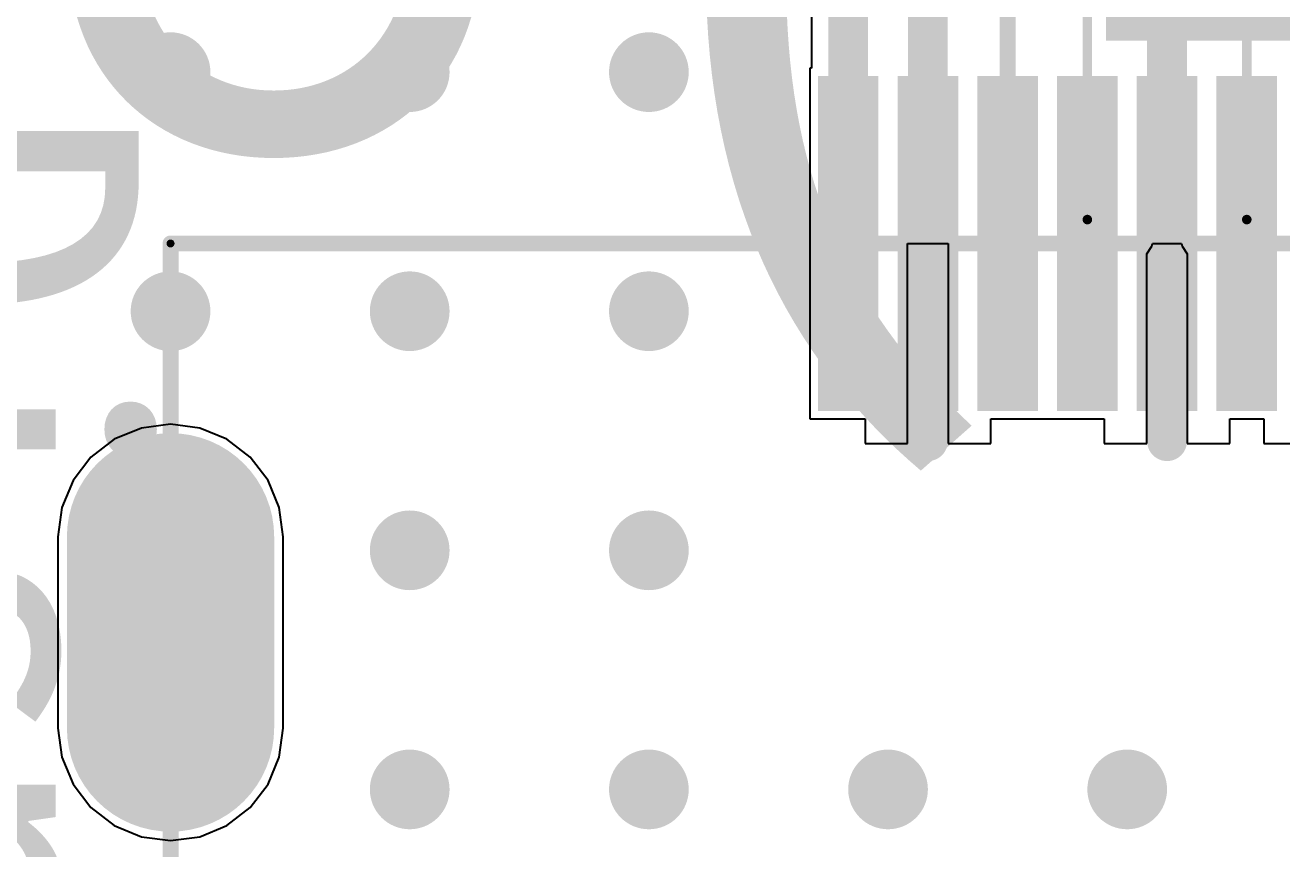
# Model space of a CAD drawing. Header units: millimetres. Extents: x 15 to 120, y 22 to 104.
# Drawn here: x 32.09 to 39.97, y 35.63 to 40.79 of the extents above; entities that cross this region are included whole.
import ezdxf

# ---------------------------------------------------------------- set-up
doc = ezdxf.new("R2010")
doc.units = ezdxf.units.MM
for name, color, linetype in [('BottomLayer', 5, 'Continuous'), ('BottomOverlay', 54, 'Continuous'), ('BottomSolder', 6, 'Continuous'), ('Mechanical13', 56, 'Continuous'), ('Mechanical15', 56, 'Continuous'), ('MultiLayer', 9, 'Continuous'), ('TopLayer', 1, 'Continuous'), ('TopOverlay', 2, 'Continuous'), ('TopPaste', 8, 'Continuous'), ('TopSolder', 216, 'Continuous')]:
    doc.layers.add(name, color=color, linetype=linetype)

msp = doc.modelspace()

# ---------------------------------------------------------------- linework, layer by layer
at = {"layer": 'BottomLayer'}
for p, q in [((32.8173, 38.267), (32.647, 38.1964)), ((33, 38.291), (32.8173, 38.267)), ((33.1827, 38.267), (33, 38.291)), ((33.353, 38.1964), (33.1827, 38.267)), ((32.647, 38.1964), (32.5008, 38.0842)), ((33.4992, 38.0842), (33.353, 38.1964)), ((32.5008, 38.0842), (32.3886, 37.938)), ((33.6114, 37.938), (33.4992, 38.0842)), ((32.3886, 37.938), (32.318, 37.7677)), ((33.682, 37.7677), (33.6114, 37.938)), ((32.318, 37.7677), (32.294, 37.585)), ((33.706, 37.585), (33.682, 37.7677)), ((32.294, 37.585), (32.294, 36.385)), ((33.706, 36.385), (33.706, 37.585)), ((32.294, 36.385), (32.318, 36.2023)), ((33.682, 36.2023), (33.706, 36.385)), ((32.318, 36.2023), (32.3886, 36.032)), ((33.6114, 36.032), (33.682, 36.2023)), ((32.3886, 36.032), (32.5008, 35.8858)), ((33.4992, 35.8858), (33.6114, 36.032)), ((32.5008, 35.8858), (32.647, 35.7736)), ((33.353, 35.7736), (33.4992, 35.8858)), ((32.647, 35.7736), (32.8173, 35.703)), ((33.1827, 35.703), (33.353, 35.7736)), ((32.8173, 35.703), (33, 35.679)), ((33, 35.679), (33.1827, 35.703))]:
    msp.add_line(p, q, dxfattribs=at)
for points, const_width in [([(32.875, 40.5, 1), (33.125, 40.5, 1)], 0.25), ([(34.375, 40.5, 1), (34.625, 40.5, 1)], 0.25), ([(35.875, 40.5, 1), (36.125, 40.5, 1)], 0.25), ([(32.875, 39, 1), (33.125, 39, 1)], 0.25), ([(34.375, 39, 1), (34.625, 39, 1)], 0.25), ([(35.875, 39, 1), (36.125, 39, 1)], 0.25), ([(32.7, 37.585, 1), (33.3, 37.585, 1)], 0.6), ([(32.7, 37.585, 1), (33.3, 37.585, 1)], 0.6), ([(34.375, 37.5, 1), (34.625, 37.5, 1)], 0.25), ([(35.875, 37.5, 1), (36.125, 37.5, 1)], 0.25), ([(32.7, 36.385, 1), (33.3, 36.385, 1)], 0.6), ([(32.7, 36.385, 1), (33.3, 36.385, 1)], 0.6), ([(34.375, 36, 1), (34.625, 36, 1)], 0.25), ([(35.875, 36, 1), (36.125, 36, 1)], 0.25), ([(37.375, 36, 1), (37.625, 36, 1)], 0.25), ([(38.875, 36, 1), (39.125, 36, 1)], 0.25)]:
    msp.add_lwpolyline(points, format="xyb", close=True, dxfattribs=dict(at, const_width=const_width))
for points in [[(33, 38.185), (33, 38.185), (33, 35.785)], [(33.6, 37.585), (32.4, 37.585), (33.6, 36.385), (32.4, 36.385)]]:
    msp.add_solid(points, dxfattribs=at)
at = {"layer": 'BottomSolder', "const_width": 0.65}
for points in [[(32.675, 37.585, 1), (33.325, 37.585, 1)], [(32.675, 37.585, 1), (33.325, 37.585, 1)], [(32.675, 37.585, 1), (33.325, 37.585, 1)], [(32.675, 37.585, 1), (33.325, 37.585, 1)], [(32.675, 36.385, 1), (33.325, 36.385, 1)], [(32.675, 36.385, 1), (33.325, 36.385, 1)], [(32.675, 36.385, 1), (33.325, 36.385, 1)], [(32.675, 36.385, 1), (33.325, 36.385, 1)]]:
    msp.add_lwpolyline(points, format="xyb", close=True, dxfattribs=at)
at = {"layer": 'BottomSolder'}
for points in [[(33, 38.235), (33, 38.235), (33, 35.735)], [(33, 38.235), (33, 38.235), (33, 35.735)], [(33.65, 37.585), (32.35, 37.585), (33.65, 36.385), (32.35, 36.385)], [(33.65, 37.585), (32.35, 37.585), (33.65, 36.385), (32.35, 36.385)]]:
    msp.add_solid(points, dxfattribs=at)
at = {"layer": 'Mechanical13', "const_width": 0.1}
for points in [[(33, 39.425), (49.45, 39.425)], [(33, 26.025), (33, 39.425)]]:
    msp.add_lwpolyline(points, dxfattribs=at)
at = {"layer": 'Mechanical13', "const_width": 0.05}
msp.add_lwpolyline([(32.975, 39.425, 1), (33.025, 39.425, 1)], format="xyb", close=True, dxfattribs=at)
msp.add_lwpolyline([(32.975, 39.425, 1), (33.025, 39.425, 1)], format="xyb", close=True, dxfattribs=at)
at = {"layer": 'Mechanical15', "const_width": 0.05}
for points in [[(33, 39.425), (49.45, 39.425)], [(33, 26.025), (33, 39.425)]]:
    msp.add_lwpolyline(points, dxfattribs=at)
at = {"layer": 'Mechanical15', "const_width": 0.025}
msp.add_lwpolyline([(32.9875, 39.425, 1), (33.0125, 39.425, 1)], format="xyb", close=True, dxfattribs=at)
msp.add_lwpolyline([(32.9875, 39.425, 1), (33.0125, 39.425, 1)], format="xyb", close=True, dxfattribs=at)
at = {"layer": 'MultiLayer'}
for points, const_width in [([(32.875, 40.5, 1), (33.125, 40.5, 1)], 0.25), ([(34.375, 40.5, 1), (34.625, 40.5, 1)], 0.25), ([(35.875, 40.5, 1), (36.125, 40.5, 1)], 0.25), ([(32.875, 39, 1), (33.125, 39, 1)], 0.25), ([(34.375, 39, 1), (34.625, 39, 1)], 0.25), ([(35.875, 39, 1), (36.125, 39, 1)], 0.25), ([(37.6875, 38.185, 1), (37.8125, 38.185, 1)], 0.125), ([(39.1875, 38.185, 1), (39.3125, 38.185, 1)], 0.125), ([(34.375, 37.5, 1), (34.625, 37.5, 1)], 0.25), ([(35.875, 37.5, 1), (36.125, 37.5, 1)], 0.25), ([(34.375, 36, 1), (34.625, 36, 1)], 0.25), ([(35.875, 36, 1), (36.125, 36, 1)], 0.25), ([(37.375, 36, 1), (37.625, 36, 1)], 0.25), ([(38.875, 36, 1), (39.125, 36, 1)], 0.25)]:
    msp.add_lwpolyline(points, format="xyb", close=True, dxfattribs=dict(at, const_width=const_width))
at = {"layer": 'TopLayer'}
for p, q in [((37.0206, 40.9413), (37.0206, 40.525)), ((37.0206, 40.525), (37.01, 40.525)), ((37.01, 40.525), (37.01, 38.325)), ((37.623, 38.171), (37.623, 39.425)), ((37.623, 39.425), (37.877, 39.425)), ((37.877, 39.425), (37.877, 38.171)), ((39.1551, 39.4072), (39.1586, 39.425)), ((39.1586, 39.425), (39.3414, 39.425)), ((39.3414, 39.425), (39.3449, 39.4072)), ((39.123, 39.3592), (39.1551, 39.4072)), ((39.123, 38.171), (39.123, 39.3592)), ((39.3449, 39.4072), (39.377, 39.3592)), ((39.377, 39.3592), (39.377, 38.171)), ((37.01, 38.325), (37.356, 38.325)), ((37.356, 38.325), (37.356, 38.171)), ((38.144, 38.171), (38.144, 38.325)), ((38.144, 38.325), (38.49, 38.325)), ((38.49, 38.325), (38.49, 38.325)), ((38.49, 38.325), (38.49, 38.325)), ((38.49, 38.325), (38.49, 38.325)), ((38.49, 38.325), (38.51, 38.325)), ((38.51, 38.325), (38.51, 38.325)), ((38.51, 38.325), (38.856, 38.325)), ((38.856, 38.325), (38.856, 38.171)), ((39.644, 38.171), (39.644, 38.325)), ((39.644, 38.325), (39.856, 38.325)), ((39.856, 38.325), (39.856, 38.171)), ((32.8173, 38.267), (32.647, 38.1964)), ((33, 38.291), (32.8173, 38.267)), ((33.1827, 38.267), (33, 38.291)), ((33.353, 38.1964), (33.1827, 38.267)), ((32.647, 38.1964), (32.5008, 38.0842)), ((33.4992, 38.0842), (33.353, 38.1964)), ((37.356, 38.171), (37.623, 38.171)), ((37.877, 38.171), (38.144, 38.171)), ((38.856, 38.171), (39.123, 38.171)), ((39.377, 38.171), (39.644, 38.171)), ((39.856, 38.171), (40.123, 38.171)), ((32.5008, 38.0842), (32.3886, 37.938)), ((33.6114, 37.938), (33.4992, 38.0842)), ((32.3886, 37.938), (32.318, 37.7677)), ((33.682, 37.7677), (33.6114, 37.938)), ((32.318, 37.7677), (32.294, 37.585)), ((33.706, 37.585), (33.682, 37.7677)), ((32.294, 37.585), (32.294, 36.385)), ((33.706, 36.385), (33.706, 37.585)), ((32.294, 36.385), (32.318, 36.2023)), ((33.682, 36.2023), (33.706, 36.385)), ((32.318, 36.2023), (32.3886, 36.032)), ((33.6114, 36.032), (33.682, 36.2023)), ((32.3886, 36.032), (32.5008, 35.8858)), ((33.4992, 35.8858), (33.6114, 36.032)), ((32.5008, 35.8858), (32.647, 35.7736)), ((33.353, 35.7736), (33.4992, 35.8858)), ((32.647, 35.7736), (32.8173, 35.703)), ((33.1827, 35.703), (33.353, 35.7736)), ((32.8173, 35.703), (33, 35.679)), ((33, 35.679), (33.1827, 35.703))]:
    msp.add_line(p, q, dxfattribs=at)
for points, const_width in [([(38.25, 39.575), (38.25, 42.215)], 0.1), ([(37.25, 39.575), (37.25, 41.19)], 0.25), ([(37.75, 39.425), (37.75, 40.965)], 0.25), ([(39.25, 39.425), (39.25, 40.965)], 0.25), ([(38.75, 39.575), (38.75, 40.8899)], 0.06), ([(39.75, 39.575), (39.75, 40.8899)], 0.06), ([(37.75, 38.185), (37.75, 39.425)], 0.25), ([(39.25, 38.185), (39.25, 39.425)], 0.25)]:
    msp.add_lwpolyline(points, dxfattribs=dict(at, const_width=const_width))
for points, const_width in [([(32.875, 40.5, 1), (33.125, 40.5, 1)], 0.25), ([(34.375, 40.5, 1), (34.625, 40.5, 1)], 0.25), ([(35.875, 40.5, 1), (36.125, 40.5, 1)], 0.25), ([(37.1875, 39.575, 1), (37.3125, 39.575, 1)], 0.125), ([(38.225, 39.575, 1), (38.275, 39.575, 1)], 0.05), ([(38.735, 39.575, 1), (38.765, 39.575, 1)], 0.03), ([(39.735, 39.575, 1), (39.765, 39.575, 1)], 0.03), ([(37.6875, 39.425, 1), (37.8125, 39.425, 1)], 0.125), ([(37.6875, 39.425, 1), (37.8125, 39.425, 1)], 0.125), ([(39.1875, 39.425, 1), (39.3125, 39.425, 1)], 0.125), ([(39.1875, 39.425, 1), (39.3125, 39.425, 1)], 0.125), ([(32.875, 39, 1), (33.125, 39, 1)], 0.25), ([(34.375, 39, 1), (34.625, 39, 1)], 0.25), ([(35.875, 39, 1), (36.125, 39, 1)], 0.25), ([(37.6875, 38.185, 1), (37.8125, 38.185, 1)], 0.125), ([(37.6875, 38.185, 1), (37.8125, 38.185, 1)], 0.125), ([(39.1875, 38.185, 1), (39.3125, 38.185, 1)], 0.125), ([(39.1875, 38.185, 1), (39.3125, 38.185, 1)], 0.125), ([(32.7, 37.585, 1), (33.3, 37.585, 1)], 0.6), ([(32.7, 37.585, 1), (33.3, 37.585, 1)], 0.6), ([(34.375, 37.5, 1), (34.625, 37.5, 1)], 0.25), ([(35.875, 37.5, 1), (36.125, 37.5, 1)], 0.25), ([(32.7, 36.385, 1), (33.3, 36.385, 1)], 0.6), ([(32.7, 36.385, 1), (33.3, 36.385, 1)], 0.6), ([(34.375, 36, 1), (34.625, 36, 1)], 0.25), ([(35.875, 36, 1), (36.125, 36, 1)], 0.25), ([(37.375, 36, 1), (37.625, 36, 1)], 0.25), ([(38.875, 36, 1), (39.125, 36, 1)], 0.25)]:
    msp.add_lwpolyline(points, format="xyb", close=True, dxfattribs=dict(at, const_width=const_width))
for points in [[(37.39, 40.425), (37.11, 40.425), (37.39, 38.425), (37.11, 38.425)], [(37.89, 40.425), (37.61, 40.425), (37.89, 38.425), (37.61, 38.425)], [(38.39, 40.425), (38.11, 40.425), (38.39, 38.425), (38.11, 38.425)], [(38.89, 40.425), (38.61, 40.425), (38.89, 38.425), (38.61, 38.425)], [(39.39, 40.425), (39.11, 40.425), (39.39, 38.425), (39.11, 38.425)], [(39.89, 40.425), (39.61, 40.425), (39.89, 38.425), (39.61, 38.425)], [(33, 38.185), (33, 38.185), (33, 35.785)], [(33.6, 37.585), (32.4, 37.585), (33.6, 36.385), (32.4, 36.385)]]:
    msp.add_solid(points, dxfattribs=at)
at = {"layer": 'TopOverlay', "const_width": 0.1}
for points in [[(33, 38.425), (33, 39.425)], [(33, 39.425), (36.85, 39.425)]]:
    msp.add_lwpolyline(points, dxfattribs=at)
at = {"layer": 'TopOverlay', "const_width": 0.05}
for points in [[(32.975, 39.425, 1), (33.025, 39.425, 1)], [(32.975, 39.425, 1), (33.025, 39.425, 1)], [(36.825, 39.425, 1), (36.875, 39.425, 1)], [(32.975, 38.425, 1), (33.025, 38.425, 1)]]:
    msp.add_lwpolyline(points, format="xyb", close=True, dxfattribs=at)
at = {"layer": 'TopPaste'}
for points in [[(37.39, 40.425), (37.11, 40.425), (37.39, 38.425), (37.11, 38.425)], [(37.39, 40.425), (37.11, 40.425), (37.39, 38.425), (37.11, 38.425)], [(37.89, 40.425), (37.61, 40.425), (37.89, 38.425), (37.61, 38.425)], [(37.89, 40.425), (37.61, 40.425), (37.89, 38.425), (37.61, 38.425)], [(38.39, 40.425), (38.11, 40.425), (38.39, 38.425), (38.11, 38.425)], [(38.39, 40.425), (38.11, 40.425), (38.39, 38.425), (38.11, 38.425)], [(38.89, 40.425), (38.61, 40.425), (38.89, 38.425), (38.61, 38.425)], [(38.89, 40.425), (38.61, 40.425), (38.89, 38.425), (38.61, 38.425)], [(39.39, 40.425), (39.11, 40.425), (39.39, 38.425), (39.11, 38.425)], [(39.39, 40.425), (39.11, 40.425), (39.39, 38.425), (39.11, 38.425)], [(39.89, 40.425), (39.61, 40.425), (39.89, 38.425), (39.61, 38.425)], [(39.89, 40.425), (39.61, 40.425), (39.89, 38.425), (39.61, 38.425)]]:
    msp.add_solid(points, dxfattribs=at)
at = {"layer": 'TopSolder', "const_width": 0.65}
for points in [[(32.675, 37.585, 1), (33.325, 37.585, 1)], [(32.675, 37.585, 1), (33.325, 37.585, 1)], [(32.675, 37.585, 1), (33.325, 37.585, 1)], [(32.675, 37.585, 1), (33.325, 37.585, 1)], [(32.675, 36.385, 1), (33.325, 36.385, 1)], [(32.675, 36.385, 1), (33.325, 36.385, 1)], [(32.675, 36.385, 1), (33.325, 36.385, 1)], [(32.675, 36.385, 1), (33.325, 36.385, 1)]]:
    msp.add_lwpolyline(points, format="xyb", close=True, dxfattribs=at)
at = {"layer": 'TopSolder'}
for points in [[(37.44, 40.475), (37.06, 40.475), (37.44, 38.375), (37.06, 38.375)], [(37.44, 40.475), (37.06, 40.475), (37.44, 38.375), (37.06, 38.375)], [(37.94, 40.475), (37.56, 40.475), (37.94, 38.375), (37.56, 38.375)], [(37.94, 40.475), (37.56, 40.475), (37.94, 38.375), (37.56, 38.375)], [(38.44, 40.475), (38.06, 40.475), (38.44, 38.375), (38.06, 38.375)], [(38.44, 40.475), (38.06, 40.475), (38.44, 38.375), (38.06, 38.375)], [(38.94, 40.475), (38.56, 40.475), (38.94, 38.375), (38.56, 38.375)], [(38.94, 40.475), (38.56, 40.475), (38.94, 38.375), (38.56, 38.375)], [(39.44, 40.475), (39.06, 40.475), (39.44, 38.375), (39.06, 38.375)], [(39.44, 40.475), (39.06, 40.475), (39.44, 38.375), (39.06, 38.375)], [(39.94, 40.475), (39.56, 40.475), (39.94, 38.375), (39.56, 38.375)], [(39.94, 40.475), (39.56, 40.475), (39.94, 38.375), (39.56, 38.375)], [(33, 38.235), (33, 38.235), (33, 35.735)], [(33, 38.235), (33, 38.235), (33, 35.735)], [(33.65, 37.585), (32.35, 37.585), (33.65, 36.385), (32.35, 36.385)], [(33.65, 37.585), (32.35, 37.585), (33.65, 36.385), (32.35, 36.385)]]:
    msp.add_solid(points, dxfattribs=at)

# ---------------------------------------------------------------- texts
at = {"layer": 'BottomOverlay', "text_generation_flag": 2}
msp.add_text('(주)하드커널', height=4.5, dxfattribs=at).set_placement((47, 39.2))
at = {"layer": 'TopOverlay'}
msp.add_text('DisplayPort', height=2.000001, rotation=270, dxfattribs=at).set_placement((30.8, 40.3))

doc.saveas('drawing.dxf')
